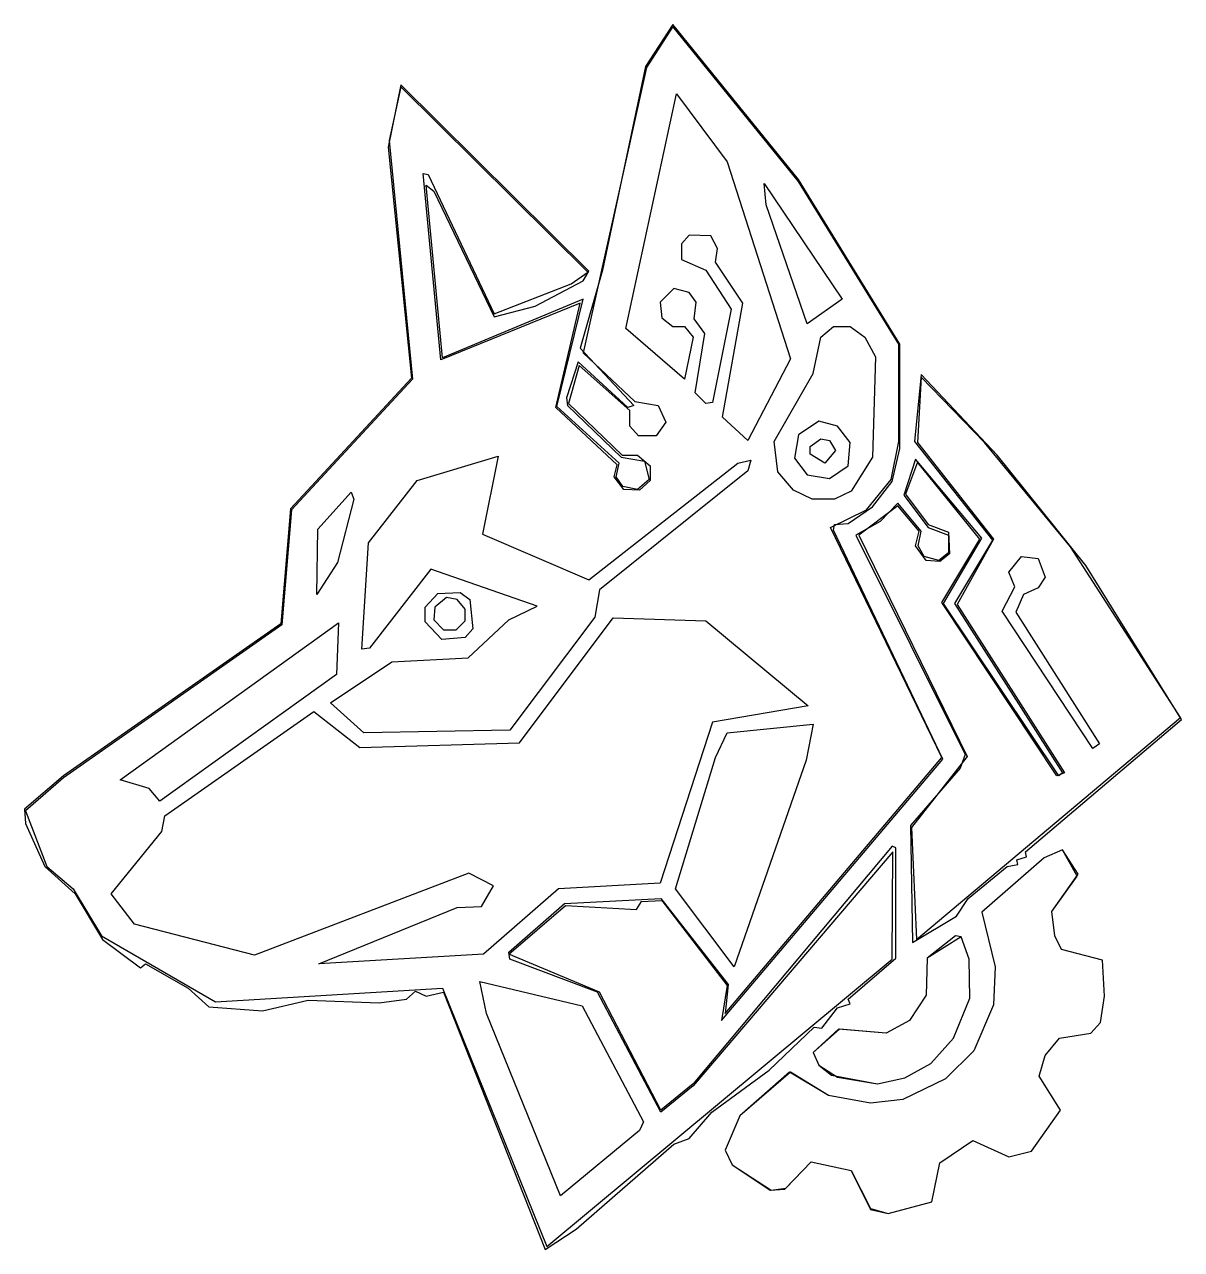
# Model space of a CAD drawing. Extents: x 14 to 311, y 10 to 324.
import ezdxf

# ---------------------------------------------------------------- set-up
doc = ezdxf.new("R2010")
doc.units = 0
for name, color, linetype, true_color in [('C1_ffffff', 7, 'Continuous', 0xffffff), ('C2_2f1060', 7, 'Continuous', 0x2f1060), ('C3_c8a967', 7, 'Continuous', 0xc8a967), ('C4_f8d071', 7, 'Continuous', 0xf8d071)]:
    doc.layers.add(name, color=color, linetype=linetype, true_color=true_color)

msp = doc.modelspace()

# ---------------------------------------------------------------- linework, layer by layer
at = {"layer": 'C1_ffffff'}
for points in [[(180.75, 323.75), (173.75, 313), (162.75, 260.75), (157, 240.75), (170.75, 226), (169.25, 225.5), (156.5, 237.25), (153.5, 228), (153.75, 226), (167.5, 212.75), (173.5, 211.75), (174.75, 207), (171.75, 204.5), (168, 205.25), (166.25, 207.75), (167, 211.25), (151, 225.75), (157.75, 253.25), (121.75, 238.25), (117.5, 282.5), (119.5, 281), (135, 248.75), (145.5, 251.5), (157.75, 258), (159.25, 260.5), (111, 308.25), (107.75, 292.25), (113.75, 233), (82.75, 199.5), (80.25, 170), (24.5, 131), (14.5, 122.5), (14.75, 118.75), (19.75, 107.75), (27.5, 100.75), (34.5, 89), (44.25, 81.75), (45.5, 82.75), (56.5, 76.5), (61.75, 71.75), (75.5, 70.75), (87.25, 73.5), (105.5, 72.75), (112.5, 73.75), (114.75, 75.75), (117.5, 74.5), (122, 75.5), (148, 9.5), (156, 14.75), (181, 36.5), (185, 38), (190.75, 44.75), (205.5, 55.5), (217, 66.5), (219, 66.25), (223, 71.5), (226.25, 72.5), (225.75, 73.75), (238, 84.25), (238, 112.5), (237, 113), (186, 52), (177.75, 45.25), (162, 75.5), (138.75, 85.25), (153.25, 97.75), (171.5, 96.75), (172.75, 98.75), (178, 99), (194.75, 77.25), (193.25, 68.25), (250, 135.25), (222, 194), (222.25, 195.5), (225.75, 195.75), (232, 200), (237, 206.5), (239, 215), (239, 241.75), (213, 284)], [(244.5, 234), (242.75, 216.75), (262.75, 191.5), (253, 175.25), (280.75, 131.75), (279.75, 131), (250.25, 175.25), (260, 192), (243, 212.25), (240, 203), (246.25, 194.75), (251.5, 192.75), (251.5, 188.25), (249, 186.25), (245.25, 187.25), (243.75, 190), (244.5, 193.75), (238.5, 201), (234, 196.25), (227.75, 192.75), (255.75, 136.5), (254.5, 133), (241.75, 118.25), (242.25, 88.25), (253.5, 95), (256.5, 99.5), (266.5, 107.75), (269.25, 108.25), (269, 109.5), (271.5, 110.25), (271.25, 111.5), (311.25, 145.5), (286.75, 185), (264, 213.25)], [(280.75, 112), (276, 110), (260, 96), (263.5, 82), (263, 72.25), (258, 60.5), (250.75, 53.25), (239.75, 48), (231.5, 47), (220.75, 49), (210.75, 55), (198, 43.75), (194.25, 35), (196, 31.25), (205.75, 24.75), (209.5, 25), (216.25, 32), (226.5, 29.75), (231.5, 19.75), (236, 18.75), (247.25, 21.75), (249.25, 31.75), (257.75, 37.5), (267, 33.25), (272.75, 34.75), (280.25, 45.25), (274.75, 54), (276.25, 59.25), (280, 63.75), (288, 65), (290.5, 67.75), (291.5, 74.5), (291, 83.75), (280.5, 86.5), (278.75, 90), (278, 96.25), (284.75, 105.75)], [(254.75, 89.75), (253.25, 90), (246, 84.25), (245.75, 74.75), (241.5, 68.25), (235.5, 65), (223.25, 66), (216.75, 60), (218.25, 56.75), (223, 53.75), (233.25, 52), (240.25, 53.5), (247, 57.25), (252.75, 63.75), (257, 74), (256.75, 84)]]:
    msp.add_lwpolyline(points, close=True, dxfattribs=at)
at = {"layer": 'C2_2f1060'}
for points in [[(180.75, 323.25), (174, 312.75), (157.75, 239.5), (171, 227), (177, 226), (179, 221.75), (176.5, 218.25), (172, 218.25), (169.75, 220.75), (169.75, 224.75), (156.75, 236.25), (154, 226.5), (167.75, 213.25), (171.75, 213.25), (175, 210.5), (175, 206.75), (172.25, 204.25), (168.25, 204.5), (165.75, 207.75), (166.5, 210.75), (150.75, 225.5), (157, 252.25), (121.25, 237.75), (116.75, 285.5), (118, 285.25), (135, 249.5), (154.75, 257.25), (159, 260.25), (111, 307.75), (108, 294), (114, 232.75), (83, 199.25), (80.5, 169.75), (24.5, 130.5), (14.75, 122), (20.25, 107.75), (27, 102), (34.25, 90), (63.5, 73), (121.75, 76.5), (148.5, 10.25), (237, 84), (237.25, 111.5), (186, 51.5), (177.75, 44.75), (161.5, 75.5), (139, 84), (138.75, 85.75), (153, 98.25), (177.75, 99.5), (195, 77.5), (194.25, 70), (249.75, 135.75), (221.25, 194.75), (230.5, 199.25), (236.75, 207), (238.75, 216.75), (238.75, 241.75), (213, 283.5)], [(181.75, 306), (194.75, 288.5), (211, 238), (200, 217), (193.5, 223), (198.75, 252.25), (191.75, 262.75), (192.25, 266.25), (190.5, 269.5), (185, 269.75), (183, 267.5), (183, 263.5), (189.25, 260.75), (195.75, 250.75), (191, 226.75), (189.25, 226.5), (186.5, 229.25), (189, 244.5), (186.25, 248.25), (186.75, 252.5), (185, 255), (181, 256), (177.5, 252.5), (178, 248.5), (180.75, 246.25), (183.75, 246.25), (186, 243.5), (183.75, 232.75), (168.75, 245.75)], [(204.25, 283), (224.25, 253.25), (215.25, 247), (204.75, 277.5)], [(226.25, 246.25), (230, 243.5), (232.75, 238.5), (232, 212.75), (226.5, 204), (222.25, 202), (216.5, 202), (211.75, 204.25), (207.75, 209), (206.75, 216.75), (216.75, 234.25), (218.75, 243.5), (222, 246.25)], [(244.5, 233.25), (243.5, 216.5), (263, 191.75), (253.75, 175), (281.25, 131.75), (279.25, 131), (249.75, 175.5), (259.5, 191.75), (243.5, 211.5), (240.5, 203.25), (246.25, 195.5), (251.5, 193.5), (251.75, 188), (249.25, 186), (245.75, 186.25), (243, 190), (244, 193.75), (238.5, 200.25), (228.5, 192.75), (256.25, 136), (242, 117.75), (243.25, 89), (311, 146), (282.75, 189.75), (260.75, 216.5)], [(218.25, 222), (213, 218.5), (212, 212.5), (215.25, 208.25), (221, 207.25), (225.75, 210.5), (226.25, 216.5), (223, 220.75)], [(218.75, 217.5), (221, 217), (222.5, 214.5), (219.75, 211.25), (216, 213.5), (216, 215.5)], [(200.75, 212), (200, 209.25), (162, 178.75), (160.75, 171.75), (139, 142.75), (101.5, 142), (93, 149.75), (108.75, 160.25), (128.25, 161.25), (138.75, 171), (146, 174.5), (118.75, 184), (103, 163.75), (101, 163.5), (102.75, 190.75), (115.25, 206.75), (136, 213), (132, 193), (159.25, 181.25), (197.5, 211.25)], [(98.25, 203.75), (99, 202), (94.75, 185.75), (89.5, 177.5), (89.75, 194.25)], [(270.25, 187.25), (274.5, 186.75), (276.25, 182), (274.5, 179.25), (270.75, 177.5), (268.75, 173), (290.25, 139.25), (288.5, 138), (265.25, 173.25), (268.5, 179.5), (267, 183.25)], [(120.5, 177.75), (126.25, 178), (128.75, 176.25), (129.5, 168.75), (127.5, 166.5), (121.5, 166), (117.25, 170.5), (117.25, 174.25)], [(215.5, 149), (191, 144.75), (177.5, 103.5), (151.5, 102), (132.25, 85.25), (90, 82.75), (125.5, 97.25), (131.75, 97.5), (134.75, 102.75), (128.5, 106), (73.5, 85), (42.75, 93), (36.75, 100.75), (49.75, 116.75), (50.5, 120.75), (88.75, 147.5), (100.5, 138.25), (141.5, 139.5), (165.5, 171.5), (189.25, 170.75)], [(95, 170.25), (94.5, 157), (49.25, 124.5), (46.5, 127.75), (39, 130)], [(216.75, 144.25), (215, 135), (196.5, 82), (181.5, 102), (191.75, 135.75), (194.75, 142)], [(131.25, 78.25), (157.5, 72), (173.25, 42.25), (172.25, 40), (152, 23.25), (133, 70)]]:
    msp.add_lwpolyline(points, close=True, dxfattribs=at)
at = {"layer": 'C3_c8a967'}
for points in [[(280.75, 112), (276, 110), (260, 96), (263.5, 82), (263, 72.25), (258, 60.5), (250.75, 53.25), (239.75, 48), (231.5, 47), (220.75, 49), (211, 55), (198, 43.75), (194.25, 35), (196, 31.25), (206, 24.75), (209.75, 25.25), (216.25, 32), (226.5, 29.75), (231.5, 20), (236, 18.75), (247.25, 21.75), (249.25, 31.75), (257.75, 37.5), (267, 33.25), (272.75, 34.75), (280.25, 45.25), (274.75, 54), (276.25, 59.25), (280, 63.75), (288, 65), (290.5, 67.75), (291.5, 74.5), (291, 83.75), (280.5, 86.5), (278.75, 90), (278, 96.25), (284.5, 105.25)], [(254.75, 89.75), (246, 84.25), (245.75, 74.75), (241.5, 68.25), (235.5, 65), (223.5, 66), (216.75, 60), (218.25, 56.75), (221.5, 54.25), (233.25, 52), (240.25, 53.5), (247, 57.25), (252.75, 63.75), (257, 74), (256.75, 84)]]:
    msp.add_lwpolyline(points, close=True, dxfattribs=at)
at = {"layer": 'C4_f8d071'}
msp.add_lwpolyline([(122.75, 176.75), (119.75, 174.25), (119.5, 171), (122, 168.5), (125.25, 168.5), (127.5, 170.75), (127.5, 173.75), (125.5, 176.25)], close=True, dxfattribs=at)

doc.saveas('drawing.dxf')
